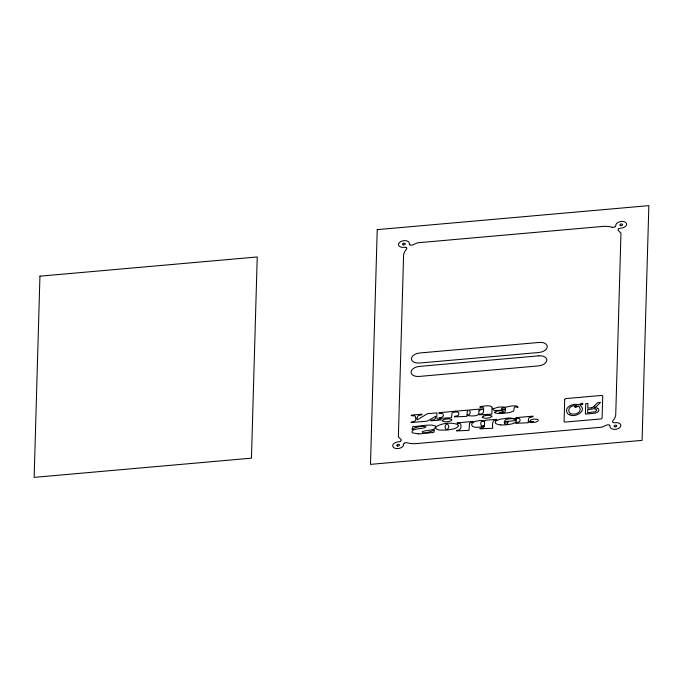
<?xml version="1.0" encoding="UTF-8"?>
<svg xmlns="http://www.w3.org/2000/svg" width="683" height="683" viewBox="0 0 683 683"><rect width="100%" height="100%" fill="white"/><g stroke="black" fill="none" stroke-linecap="round" stroke-linejoin="round"><path stroke-width="1.02" d="M505.471 409.638L504.925 411.994A1.801 1.093 -9 0 1 504.438 412.31L502.697 412.754A9.861 5.976 -9 0 1 501.843 412.856A41.467 25.126 -9 0 1 499.29 413.036L503.106 411.943A1.101 0.666 -9 0 0 503.269 411.576A1.204 0.734 -9 0 0 503.234 411.397A1.135 0.692 -9 0 0 503.132 411.243L501.621 410.773A6.062 3.671 -9 0 0 500.912 410.731A10.86 6.582 -9 0 0 498.983 410.807M479.005 410.833L479.107 410.56A1.836 1.11 -9 0 1 479.449 410.167L482.429 409.39L482.446 408.852L469.332 410.005L470.331 412.481L469.349 414.598A2.852 1.725 -9 0 1 467.718 414.803A5.353 3.244 -9 0 1 467.001 414.76L467.274 411.507A2.8 1.699 -9 0 1 467.479 411.115L467.787 410.799A1.844 1.118 -9 0 1 468.196 410.543L468.205 410.107L438.887 412.694L438.87 413.241L442.439 413.599A3.167 1.921 -9 0 1 443.054 414.077C444.59 416.57 441.03 417.97 439.041 417.8L439.024 418.346L451.531 417.757L451.967 413.224A2.39 1.451 -9 0 1 452.598 412.609L455.16 411.823L457.909 412.182A2.715 1.648 -9 0 1 458.643 412.822L458.848 413.65A8.691 5.268 -9 0 1 458.814 414.231L458.25 415.358A2.015 1.221 -9 0 1 457.798 415.682L454.468 416.382L454.451 416.92L466.959 416.331L466.984 415.384A26.526 16.076 -9 0 0 470.485 415.853A14.104 8.546 -9 0 0 474.292 415.836A12.021 7.282 -9 0 0 475.846 415.64A3.62 2.194 -9 0 0 477.34 415.17A2.817 1.708 -9 0 0 478.134 414.624L478.629 413.924A5.123 3.108 -9 0 0 478.783 413.556L478.911 412.233A11.406 6.915 -9 0 1 479.005 410.833M442.405 420.446L442.524 420.301A1.759 1.067 -9 0 1 442.789 420.088L443.574 419.686M455.749 411.209L455.16 411.823L454.613 411.311M594.219 406.163L597.719 402.629L600.519 402.381L597.505 405.463A11.816 7.163 -9 0 1 595.636 407.017A6.19 3.757 -9 0 1 594.253 407.631M483.538 416.152L482.36 416.912A1.153 0.7 -9 0 0 482.258 417.202A1.229 0.743 -9 0 0 482.343 417.475L484.606 418.201A8.205 4.977 -9 0 0 486.048 418.235L486.672 418.209A11.252 6.821 -9 0 0 487.653 418.107L488.874 417.911A7.129 4.32 -9 0 0 489.95 417.629L491.726 416.639A1.195 0.726 -9 0 0 491.811 416.263M428.659 432.885L425.774 433.27M412.199 429.248L413.155 429.163A4.226 2.561 -9 0 1 414.299 428.207L414.513 428.087A7.906 4.79 -9 0 1 416.843 427.199A13.139 7.957 -9 0 1 418.935 426.738A20.439 12.388 -9 0 1 421.462 426.414A26.961 16.341 -9 0 1 422.316 426.346L426.047 426.738L424.63 427.789A12.029 7.291 -9 0 1 423.033 428.087L419.046 428.642A24.528 14.864 -9 0 0 416.971 428.992A14.659 8.879 -9 0 0 415.042 429.436A6.087 3.688 -9 0 0 413.292 430.119A3.526 2.134 -9 0 0 412.37 430.819A2.655 1.614 -9 0 0 412.19 431.058L412.062 432.399A2.775 1.682 -9 0 0 412.421 432.843L418.15 433.867M533.397 421.59L530.529 421.659A8.469 5.131 -9 0 1 528.249 421.249L528.77 418.167A2.527 1.528 -9 0 1 529.197 417.774L533.09 416.673L533.107 416.135L515.861 417.654L515.844 418.201L519.242 418.577A2.553 1.545 -9 0 1 519.754 418.995L520.087 419.883A6.89 4.175 -9 0 1 520.07 420.523L519.046 421.983L515.716 422.786L515.699 423.332L528.207 422.743L528.224 421.889L530.768 422.367A11.705 7.095 -9 0 0 533.739 422.35A12.038 7.291 -9 0 0 534.302 422.29L535.301 422.145A6.471 3.919 -9 0 0 536.146 421.949L537.828 421.155A2.117 1.281 -9 0 0 538.195 420.651L538.272 420.276A1.605 0.973 -9 0 0 538.136 419.866L537.683 419.524A3.449 2.092 -9 0 0 537.077 419.294L534.388 419.106A10.365 6.275 -9 0 0 533.286 419.225L530.759 419.934L530.145 420.865A1.34 0.811 -9 0 0 530.392 421.18L530.606 421.309A3.022 1.836 -9 0 0 531.178 421.488L531.878 421.59A5.942 3.603 -9 0 0 533.397 421.59M594.261 407.64L597.173 408.007A4.021 2.442 -9 0 1 597.821 408.289M432.45 432.612L433.714 432.365A6.625 4.013 -9 0 0 433.825 432.117A13.848 8.392 -9 0 0 434.064 431.383A14.275 8.648 -9 0 0 434.243 430.64A9.835 5.959 -9 0 0 434.32 430.094L432.476 430.845A6.053 3.671 -9 0 1 431.895 431.135L427.789 432.365A17.135 10.382 -9 0 1 424.689 432.8A4.909 2.971 -9 0 1 423.597 432.834A2.886 1.75 -9 0 1 422.811 432.723L422.222 431.972A1.118 0.674 -9 0 1 422.461 431.69L423.272 431.289A3.833 2.322 -9 0 1 423.742 431.144A9.46 5.729 -9 0 1 425.091 430.862L428.89 430.29A24.853 15.06 -9 0 0 430.871 429.957A11.244 6.813 -9 0 0 433.261 429.325L434.217 428.898A3.919 2.373 -9 0 0 434.977 428.386L435.532 426.431A2.706 1.639 -9 0 0 435.148 425.97L432.296 425.159A17.579 10.655 -9 0 0 428.787 425.116A47.494 28.78 -9 0 0 421.915 425.688L419.149 426.064A41.253 24.998 -9 0 1 416.143 426.388L415.674 426.431A16.844 10.211 -9 0 1 415.008 426.482A9.272 5.618 -9 0 1 414.086 426.482A16.059 9.733 -9 0 1 413.454 426.448L412.822 426.738A8.444 5.114 -9 0 0 412.677 427.097A21.583 13.079 -9 0 0 412.455 427.831A19.269 11.679 -9 0 0 412.267 428.659L412.25 428.753A11.713 7.095 -9 0 0 412.199 429.248M569.938 414.88C575.598 417.936 587.44 410.62 580.089 405.292A14.13 8.563 -9 0 1 582.966 404.063L582.351 403.175A13.412 8.128 -9 0 0 578.714 404.78C573.677 402.91 563.577 406.863 567.342 413.283A7.308 4.431 -9 0 0 569.921 414.897M446.434 429.394L446.332 429.368A1.443 0.871 -9 0 1 446.076 429.231L445.589 428.745A6.275 3.799 -9 0 1 445.239 427.925A10.134 6.138 -9 0 1 445.333 425.757A6.113 3.705 -9 0 1 445.683 424.997L446.58 424.211A1.084 0.657 -9 0 1 447.109 424.075A1.033 0.623 -9 0 1 447.613 424.117L448.919 426.303L447.911 429.009A2.22 1.349 -9 0 1 447.655 429.206L447.467 429.3A1.016 0.615 -9 0 1 446.46 429.394M570.467 413.471L570.262 413.369A4.926 2.98 -9 0 1 569.716 412.984L568.726 410.876A13.071 7.923 -9 0 1 568.726 410.116L569.545 407.956A5.396 3.27 -9 0 1 570.425 407.111L570.638 406.966A5.353 3.244 -9 0 1 573.396 405.839L573.985 405.736A6.873 4.166 -9 0 1 574.753 405.651A5.797 3.517 -9 0 1 576.853 405.736A7.317 4.439 -9 0 1 574.625 406.53M494.876 412.737L497.497 413.42A18.885 11.44 -9 0 0 500.357 413.463A26.466 16.042 -9 0 0 502.842 413.317L506.709 412.933A20.533 12.439 -9 0 0 510.346 412.344L513.411 411.115A2.416 1.468 -9 0 0 513.855 410.603L514.051 408.69A13.404 8.128 -9 0 1 514.077 408.263L514.53 407.222A1.059 0.64 -9 0 1 515.016 406.931A1.742 1.059 -9 0 1 515.622 406.82L515.767 406.812A1.289 0.785 -9 0 1 516.297 406.872C517.21 408.195 519.106 407.546 517.262 406.334A3.492 2.117 -9 0 0 516.169 405.992A7.547 4.568 -9 0 0 514.017 405.873A26.757 16.213 -9 0 0 510.525 406.129L506.513 406.983A2.339 1.417 -9 0 0 505.941 407.418A6.07 3.68 -9 0 0 504.942 407.179L504.464 407.102A12.046 7.3 -9 0 0 503.465 407.017L503.234 407.008A20.541 12.448 -9 0 0 500.665 407.034L500.323 407.042A34.141 20.686 -9 0 0 498.385 407.179L493.271 408.716A1.528 0.922 -9 0 0 493.1 409.057L493.143 409.527A1.836 1.11 -9 0 0 493.561 409.971A2.997 1.81 -9 0 0 493.98 410.167L494.492 410.312A4.422 2.681 -9 0 0 495.09 410.415A8.247 4.994 -9 0 0 496.772 410.474A18.654 11.304 -9 0 0 498.966 410.372L504.541 409.774A21.489 13.02 -9 0 0 505.471 409.638M504.763 423.622L504.31 422.657A8.606 5.216 -9 0 1 504.267 422.29L508.05 421.957A7.854 4.755 -9 0 1 507.981 422.555L507.921 422.768A4.721 2.86 -9 0 1 507.768 423.136L507.452 423.571A1.503 0.914 -9 0 1 506.957 423.904A1.349 0.82 -9 0 1 506.265 424.075A1.69 1.024 -9 0 1 505.42 424.006A1.75 1.059 -9 0 1 504.899 423.733M574.625 406.53L575.137 407.486A8.486 5.14 -9 0 0 578.364 406.223M406.189 247.639A2.194 1.323 -9 0 1 406.462 249.252A18.706 11.338 -9 0 0 403.585 255.451L398.36 436.804L400.989 439.468A2.194 1.323 -9 0 1 400.622 441.141M406.001 247.536A2.194 1.323 -9 0 0 404.285 247.297A5.473 3.321 -9 0 1 398.479 244.582A5.473 3.321 -9 0 1 404.165 240.638A5.473 3.321 -9 0 1 409.313 243.814A2.194 1.323 -9 0 0 409.911 244.83M410.099 244.924A2.194 1.323 -9 0 0 412.763 244.89L417.544 242.798L602.662 226.44A18.706 11.338 -9 0 1 612.258 227.26M614.931 226.824A2.194 1.323 -9 0 1 612.258 227.26M615.127 226.688A2.194 1.323 -9 0 0 615.784 225.569A5.473 3.321 -9 0 1 621.146 221.463A5.473 3.321 -9 0 1 626.635 224.417A5.473 3.321 -9 0 1 620.634 228.182A2.194 1.323 -9 0 0 618.9 228.72M618.704 228.856A2.194 1.323 -9 0 0 618.337 230.53L620.967 233.151L615.742 414.547A18.706 11.338 -9 0 1 612.864 420.745A2.194 1.323 -9 0 0 613.138 422.367M613.325 422.461A2.194 1.323 -9 0 0 615.042 422.7A5.473 3.321 -9 0 1 620.847 425.424A5.473 3.321 -9 0 1 615.161 429.368A5.473 3.321 -9 0 1 610.013 426.183A2.194 1.323 -9 0 0 609.415 425.176M609.227 425.074A2.194 1.323 -9 0 0 606.564 425.116L601.834 427.191L416.664 443.566A18.706 11.338 -9 0 1 407.068 442.746A2.194 1.323 -9 0 0 404.396 443.173M404.199 443.31A2.194 1.323 -9 0 0 403.542 444.428A5.473 3.321 -9 0 1 398.18 448.543A5.473 3.321 -9 0 1 392.691 445.581A5.473 3.321 -9 0 1 398.693 441.816A2.194 1.323 -9 0 0 400.426 441.278M591.606 407.725A6.685 4.047 -9 0 1 590.573 407.845L587.781 408.101L587.918 403.491L585.69 403.687L585.391 414.077L592.853 413.411A14.958 9.058 -9 0 0 595.047 413.138L596.122 412.882A4.405 2.672 -9 0 0 597.668 408.391M594.125 406.146A6.079 3.688 -9 0 1 591.734 407.845M578.347 406.206A5.379 3.261 -9 0 1 579.355 406.914L580.2 408.827A12.285 7.445 -9 0 1 580.209 409.518C579.987 412.763 576.281 414.154 573.464 414.094A5.498 3.33 -9 0 1 570.459 413.48M424.732 433.406A36.361 22.035 -9 0 1 418.15 433.859M428.668 432.92A16.102 9.758 -9 0 1 432.459 432.578M500.81 424.886A12.61 7.641 -9 0 1 498.112 424.561L495.713 423.469A3.654 2.22 -9 0 1 495.295 422.751L495.491 421.513A3.33 2.023 -9 0 1 495.935 420.959L499.794 419.26L507.136 418.167A25.681 15.564 -9 0 1 510.628 418.005L516.186 419.038A2.245 1.357 -9 0 1 516.476 419.575L515.264 419.84A1.246 0.76 -9 0 0 515.127 419.49L513.24 418.85A11.321 6.864 -9 0 0 511.251 418.73A15.598 9.451 -9 0 0 509.031 418.833L505.582 419.669L504.302 421.65L516.459 420.574L516.16 421.59A3.816 2.314 -9 0 1 515.725 422.137A4.636 2.809 -9 0 1 515.119 422.632L511.951 423.912L507.247 424.689A27.294 16.537 -9 0 1 500.801 424.911M443.557 419.652A8.281 5.02 -9 0 1 447.766 418.918L448.987 418.858A7.368 4.465 -9 0 1 449.807 418.918L451.779 419.618A1.161 0.7 -9 0 1 451.856 419.789A1.195 0.726 -9 0 1 451.762 420.173L451.352 420.549A3.27 1.981 -9 0 1 450.857 420.83L449.986 421.155A7.12 4.311 -9 0 1 448.91 421.437L447.698 421.642A11.252 6.821 -9 0 1 446.708 421.735L445.786 421.778A7.983 4.841 -9 0 1 444.642 421.735L442.379 421.01A1.229 0.743 -9 0 1 442.405 420.421M483.513 416.118A8.281 5.02 -9 0 1 487.722 415.384L488.951 415.324A7.385 4.474 -9 0 1 489.771 415.384L491.743 416.084A1.161 0.7 -9 0 1 491.811 416.263M498.983 410.825A6.83 4.141 -9 0 0 496.054 411.414L495.653 411.601A2.612 1.588 -9 0 0 495.124 411.909L494.919 412.105A1.135 0.692 -9 0 0 494.876 412.737M492.084 408.016L491.803 414.197L479.184 414.794L479.201 414.248L480.747 414.026A4.679 2.834 -9 0 0 481.378 413.855L482.087 413.582A2.911 1.767 -9 0 0 483.248 412.626L483.316 412.506A4.431 2.689 -9 0 0 483.47 412.139L483.658 409.126A9.596 5.814 -9 0 0 483.547 408.05L483.248 407.555A1.793 1.084 -9 0 0 482.821 407.299L481.506 407.205A10.006 6.062 -9 0 0 480.695 407.299A15.496 9.391 -9 0 0 480.226 407.358C478.578 406.966 481.669 406.257 482.531 406.3A26.355 15.974 -9 0 1 485.57 405.915A14.838 8.99 -9 0 1 488.021 405.822A6.693 4.055 -9 0 1 490.146 406.069A3.893 2.356 -9 0 1 491.197 406.505A3.705 2.245 -9 0 1 491.862 407.188A4.124 2.501 -9 0 1 492.008 407.512L492.084 408.016M596.626 410.193L595.73 411.542A2.348 1.426 -9 0 1 595.363 411.738L587.645 412.728L587.747 409.296C589.642 410.329 595.328 406.957 596.626 410.193M415.964 418.261L415.776 419.763A6.471 3.919 -9 0 1 415.58 420.25L414.777 421.129A3.048 1.853 -9 0 1 413.71 421.599A5.233 3.167 -9 0 1 412.617 421.838A13.182 7.991 -9 0 1 411.072 422.026L411.055 422.572L427.336 421.129L435.677 416.28L435.43 418.227L434.49 419.388A2.638 1.597 -9 0 1 434.004 419.644L430.794 420.284L430.785 420.83L441.039 419.925L441.056 419.379A12.431 7.53 -9 0 1 439.545 419.464L437.982 419.268A2.075 1.255 -9 0 1 437.555 419.055A2.698 1.639 -9 0 1 437.129 418.594A4.209 2.553 -9 0 1 437.043 418.431L436.966 418.244A7.18 4.354 -9 0 1 436.872 417.808A16.238 9.835 -9 0 1 436.821 416.715L436.924 412.874L427.362 413.719L417.262 419.866L417.176 417.595L417.996 415.964A2.749 1.665 -9 0 1 418.824 415.435L421.983 414.735L421.992 414.188L411.268 415.136L411.251 415.682L414.402 415.827A2.758 1.673 -9 0 1 415.196 416.22L415.964 418.261M39.938 276.171L34.15 477.366L251.446 458.165L257.235 256.962L39.938 276.171M377.229 229.633L370.476 464.372L642.097 440.364L648.85 205.634L377.229 229.633M456.534 430.41L456.517 430.939L469.016 430.35L469.545 423.238A2.058 1.246 -9 0 1 470.16 422.7L473.029 421.983L473.046 421.445L457.029 422.854C457.286 424.083 460.538 422.564 460.82 424.655A9.989 6.053 -9 0 1 460.923 425.261A25.715 15.581 -9 0 1 460.829 427.831L459.932 429.47A2.527 1.528 -9 0 1 459.113 429.931A3.97 2.408 -9 0 1 457.977 430.213A10.211 6.19 -9 0 1 456.534 430.401M480.089 428.326L480.072 428.856L492.759 428.258C492.358 425.261 491.777 419.242 496.652 419.883L496.669 419.345L486.134 420.182A0.888 0.538 -9 0 0 485.835 420.241L485.348 420.489A2.672 1.622 -9 0 0 484.768 421.078A4.892 2.963 -9 0 0 483.957 420.779A3.885 2.356 -9 0 0 483.718 420.719L483.581 420.694A6.42 3.885 -9 0 0 482.813 420.591L482.249 420.549A12.106 7.342 -9 0 0 481.139 420.54L480.362 420.566A23.043 13.959 -9 0 0 478.826 420.668L475.931 421.18A7.334 4.448 -9 0 0 474.711 421.599L473.088 422.461A5.268 3.193 -9 0 0 472.388 423.067L472.047 423.486A4.294 2.604 -9 0 0 471.697 424.339L472.055 425.825A4.755 2.877 -9 0 0 473.678 426.858A6.668 4.038 -9 0 0 474.992 427.165L475.897 427.259A10.928 6.625 -9 0 0 478.587 427.216A21.941 13.293 -9 0 0 480.251 427.037L480.542 426.995A10.305 6.249 -9 0 0 482.975 426.482A7.837 4.747 -9 0 0 484.469 425.91L483.649 427.524L480.909 428.241A17.434 10.569 -9 0 1 480.089 428.326M484.58 421.838L484.486 425.159L481.899 426.021A0.931 0.563 -9 0 1 481.447 425.927L480.738 424.075A17.63 10.68 -9 0 1 480.832 422.811A5.148 3.125 -9 0 1 481.097 422.068L481.6 421.565A1.067 0.649 -9 0 1 482.121 421.368L482.326 421.343A3.031 1.836 -9 0 1 483.658 421.411L483.803 421.445A2.373 1.443 -9 0 1 484.589 421.829M505.505 408.468L505.488 409.083L503.883 409.245A12.157 7.368 -9 0 1 502.765 409.313A3.048 1.844 -9 0 1 501.962 409.279A1.255 0.76 -9 0 1 501.681 409.202L501.527 408.357L502.901 407.853A13.617 8.256 -9 0 1 504.131 407.794A4.329 2.621 -9 0 1 504.669 407.794L505.557 408.084A4.764 2.886 -9 0 0 505.505 408.468M564.704 399.529L564.073 421.351A1.349 0.82 -9 0 0 565.387 422.06L600.741 418.935A1.349 0.82 -9 0 0 602.099 417.987L602.73 396.166A1.349 0.82 -9 0 0 601.416 395.457L566.062 398.582A1.349 0.82 -9 0 0 564.704 399.529M458.225 425.757L458.088 426.363A3.594 2.177 -9 0 1 457.567 427.106L454.297 428.77L448.159 429.906A38.069 23.068 -9 0 1 445.709 430.119L439.613 430.068A10.416 6.309 -9 0 1 438.486 429.872L436.403 428.975A3.594 2.177 -9 0 1 435.925 428.318L435.933 427.199A3.577 2.169 -9 0 1 436.411 426.448C442.558 423.101 451.011 422.06 457.644 424.519A3.552 2.151 -9 0 1 458.122 425.176L458.225 425.757M539.254 342.422L419.738 352.983A8.213 4.977 -9 0 0 411.448 358.729A8.213 4.977 -9 0 0 419.447 363.04L538.964 352.479A8.213 4.977 -9 0 0 547.254 346.733A8.213 4.977 -9 0 0 539.254 342.422M538.87 355.834L419.353 366.395A8.213 4.977 -9 0 0 411.064 372.15A8.213 4.977 -9 0 0 419.063 376.453L538.58 365.892A8.213 4.977 -9 0 0 546.87 360.146A8.213 4.977 -9 0 0 538.87 355.834M620.591 225.603A1.366 0.828 -9 0 0 622.563 224.622A1.366 0.828 -9 0 0 620.463 224.169A1.366 0.828 -9 0 0 620.591 225.603M403.294 244.813A1.366 0.828 -9 0 0 405.267 243.822A1.366 0.828 -9 0 0 403.166 243.379A1.366 0.828 -9 0 0 403.294 244.813M397.506 446.008A1.366 0.828 -9 0 0 399.478 445.026A1.366 0.828 -9 0 0 397.378 444.573A1.366 0.828 -9 0 0 397.506 446.008M614.802 426.807A1.366 0.828 -9 0 0 616.775 425.816A1.366 0.828 -9 0 0 614.674 425.372A1.366 0.828 -9 0 0 614.802 426.807"/></g></svg>
